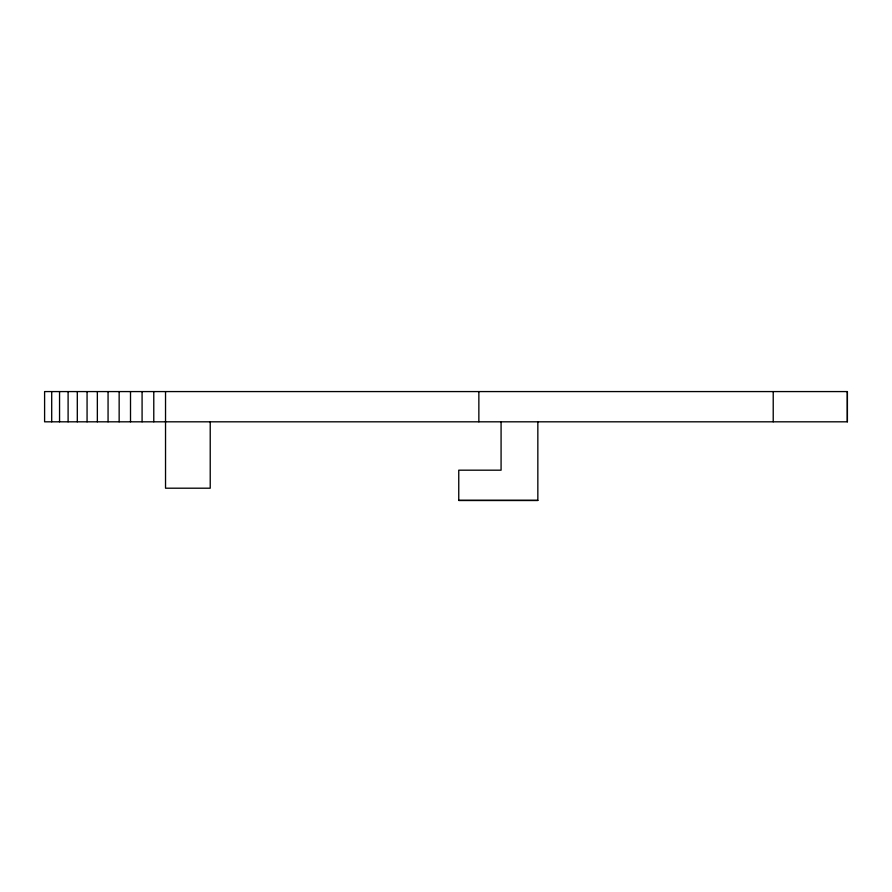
<?xml version="1.0" encoding="UTF-8"?>
<svg xmlns="http://www.w3.org/2000/svg" width="892" height="892" viewBox="0 0 892 892"><rect width="100%" height="100%" fill="white"/><g stroke="black" fill="none" stroke-linecap="round" stroke-linejoin="round"><path stroke-width="1.34" d="M501.081 421.816L501.081 470.184L458.756 470.184L458.756 500.423L537.843 500.423L537.843 421.816M458.756 500.423L537.843 500.423M847.333 391.577L847.333 421.816M773.219 391.577L773.219 421.816M478.859 391.577L478.859 421.816M210.222 421.816L210.222 488.203L165.533 488.203L165.533 391.577M153.781 391.577L153.781 421.816M142.084 391.577L142.084 421.816M130.511 391.577L130.511 421.816M119.149 391.577L119.149 421.816M108.066 391.577L108.066 421.816M97.351 391.577L97.351 421.816M87.07 391.577L87.07 421.816M77.303 391.577L77.303 421.816M68.104 391.577L68.104 421.816M59.552 391.577L59.552 421.816M51.703 391.577L51.703 421.816M847.4 391.577L44.6 391.577L44.6 421.816L847.4 421.816L847.4 391.577"/></g></svg>
